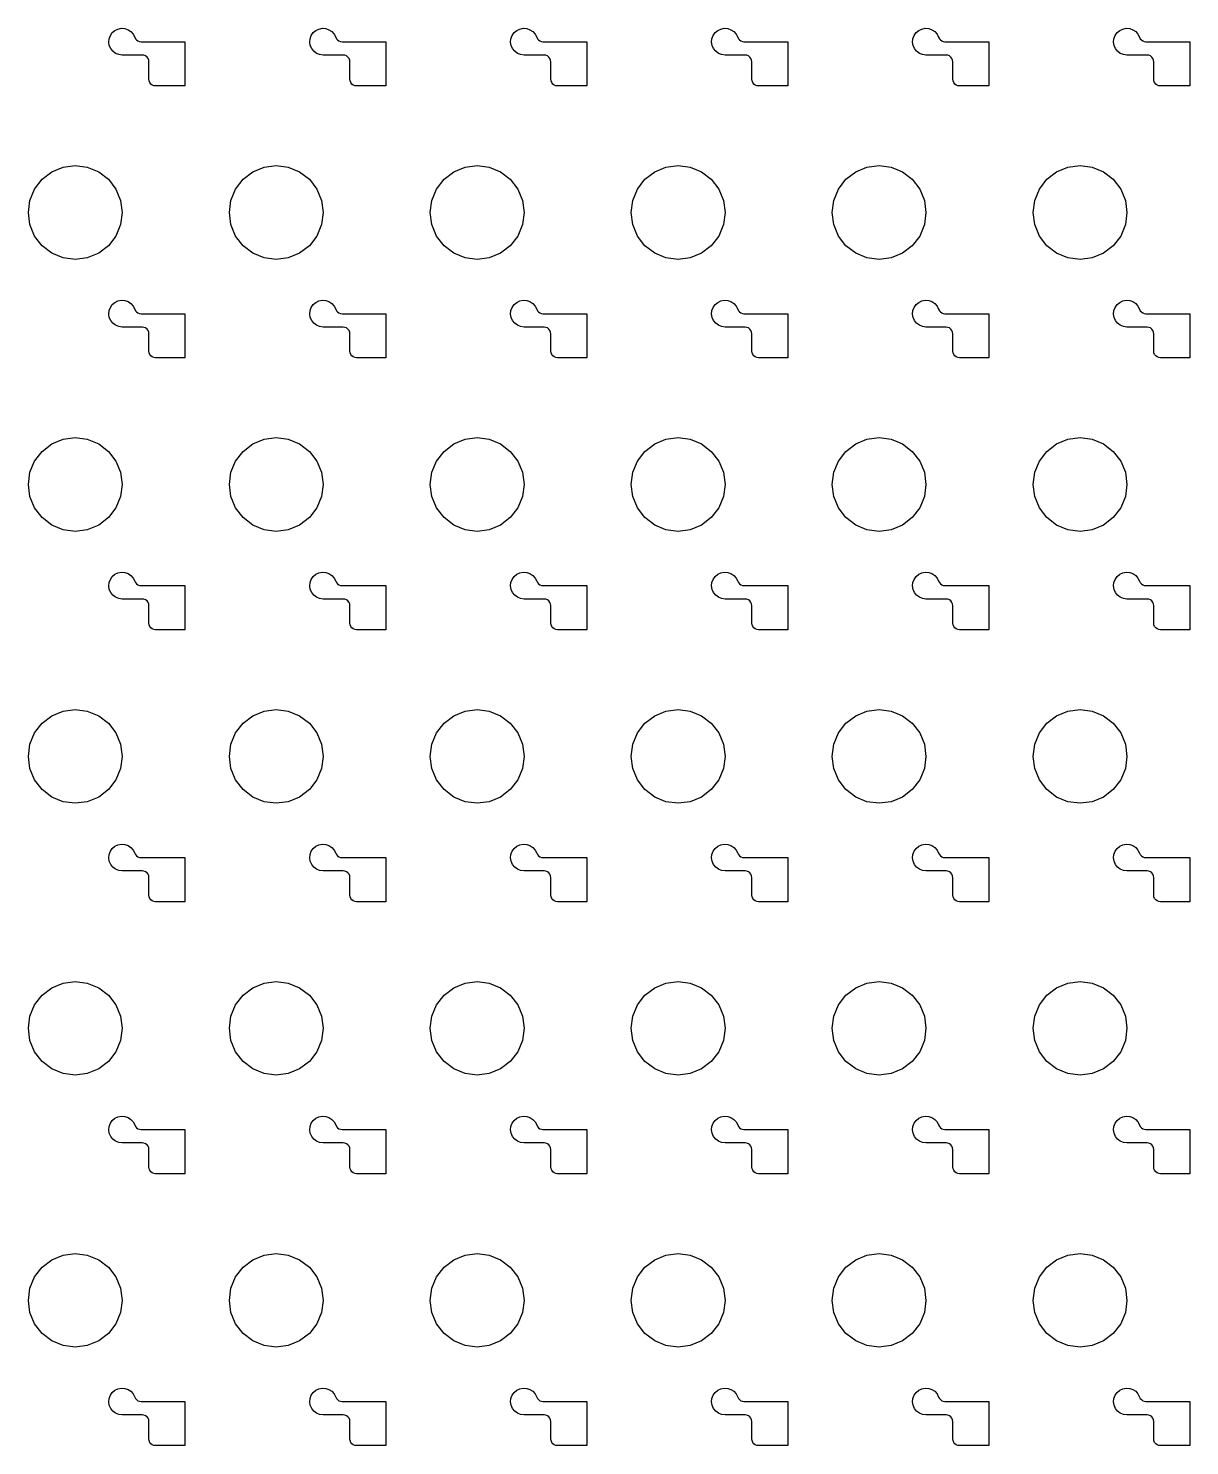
# Model space of a CAD drawing. Extents: x 11 to 212, y 11 to 212.
# Drawn here: x 132.85 to 143.04, y 111.35 to 123.8 of the extents above; entities that cross this region are included whole.
import ezdxf

# ---------------------------------------------------------------- set-up
doc = ezdxf.new("R2010")
doc.units = 0
doc.layers.add('C3', color=7, linetype='continuous')

msp = doc.modelspace()

# ---------------------------------------------------------------- linework, layer by layer
at = {"layer": 'C3'}
for points in [[(133.965, 123.294), (133.949, 123.296), (133.935, 123.302), (133.923, 123.311), (133.914, 123.324), (133.908, 123.338), (133.906, 123.353), (133.906, 123.506), (133.904, 123.521), (133.898, 123.535), (133.889, 123.547), (133.876, 123.557), (133.862, 123.563), (133.847, 123.565), (133.671, 123.565), (133.641, 123.569), (133.613, 123.58), (133.589, 123.598), (133.57, 123.622), (133.558, 123.649), (133.553, 123.679), (133.556, 123.709), (133.567, 123.737), (133.584, 123.762), (133.607, 123.781), (133.634, 123.794), (133.664, 123.8), (133.694, 123.798), (133.723, 123.788), (133.748, 123.771), (133.768, 123.748), (133.782, 123.722), (133.788, 123.709), (133.797, 123.698), (133.809, 123.689), (133.823, 123.684), (133.837, 123.682), (134.221, 123.682), (134.221, 123.294)], [(135.729, 123.294), (135.714, 123.296), (135.7, 123.302), (135.688, 123.311), (135.678, 123.324), (135.673, 123.338), (135.671, 123.353), (135.671, 123.506), (135.669, 123.521), (135.663, 123.535), (135.653, 123.547), (135.641, 123.557), (135.627, 123.563), (135.612, 123.565), (135.435, 123.565), (135.405, 123.569), (135.377, 123.58), (135.353, 123.598), (135.335, 123.622), (135.322, 123.649), (135.318, 123.679), (135.321, 123.709), (135.331, 123.737), (135.349, 123.762), (135.372, 123.781), (135.399, 123.794), (135.429, 123.8), (135.459, 123.798), (135.487, 123.788), (135.513, 123.771), (135.533, 123.748), (135.546, 123.722), (135.553, 123.709), (135.562, 123.698), (135.574, 123.689), (135.587, 123.684), (135.602, 123.682), (135.986, 123.682), (135.986, 123.294)], [(137.494, 123.294), (137.479, 123.296), (137.465, 123.302), (137.453, 123.311), (137.443, 123.324), (137.437, 123.338), (137.435, 123.353), (137.435, 123.506), (137.433, 123.521), (137.427, 123.535), (137.418, 123.547), (137.406, 123.557), (137.392, 123.563), (137.376, 123.565), (137.2, 123.565), (137.17, 123.569), (137.142, 123.58), (137.118, 123.598), (137.099, 123.622), (137.087, 123.649), (137.082, 123.679), (137.085, 123.709), (137.096, 123.737), (137.113, 123.762), (137.137, 123.781), (137.164, 123.794), (137.194, 123.8), (137.224, 123.798), (137.252, 123.788), (137.277, 123.771), (137.297, 123.748), (137.311, 123.722), (137.317, 123.709), (137.327, 123.698), (137.339, 123.689), (137.352, 123.684), (137.366, 123.682), (137.751, 123.682), (137.751, 123.294)], [(139.259, 123.294), (139.244, 123.296), (139.229, 123.302), (139.217, 123.311), (139.208, 123.324), (139.202, 123.338), (139.2, 123.353), (139.2, 123.506), (139.198, 123.521), (139.192, 123.535), (139.183, 123.547), (139.171, 123.557), (139.156, 123.563), (139.141, 123.565), (138.965, 123.565), (138.935, 123.569), (138.907, 123.58), (138.883, 123.598), (138.864, 123.622), (138.852, 123.649), (138.847, 123.679), (138.85, 123.709), (138.861, 123.737), (138.878, 123.762), (138.901, 123.781), (138.929, 123.794), (138.958, 123.8), (138.988, 123.798), (139.017, 123.788), (139.042, 123.771), (139.062, 123.748), (139.076, 123.722), (139.082, 123.709), (139.091, 123.698), (139.103, 123.689), (139.117, 123.684), (139.131, 123.682), (139.515, 123.682), (139.515, 123.294)], [(141.024, 123.294), (141.008, 123.296), (140.994, 123.302), (140.982, 123.311), (140.973, 123.324), (140.967, 123.338), (140.965, 123.353), (140.965, 123.506), (140.963, 123.521), (140.957, 123.535), (140.947, 123.547), (140.935, 123.557), (140.921, 123.563), (140.906, 123.565), (140.729, 123.565), (140.699, 123.569), (140.672, 123.58), (140.647, 123.598), (140.629, 123.622), (140.617, 123.649), (140.612, 123.679), (140.615, 123.709), (140.625, 123.737), (140.643, 123.762), (140.666, 123.781), (140.693, 123.794), (140.723, 123.8), (140.753, 123.798), (140.782, 123.788), (140.807, 123.771), (140.827, 123.748), (140.84, 123.722), (140.847, 123.709), (140.856, 123.698), (140.868, 123.689), (140.881, 123.684), (140.896, 123.682), (141.28, 123.682), (141.28, 123.294)], [(142.788, 123.294), (142.773, 123.296), (142.759, 123.302), (142.747, 123.311), (142.737, 123.324), (142.731, 123.338), (142.729, 123.353), (142.729, 123.506), (142.727, 123.521), (142.722, 123.535), (142.712, 123.547), (142.7, 123.557), (142.686, 123.563), (142.671, 123.565), (142.494, 123.565), (142.464, 123.569), (142.436, 123.58), (142.412, 123.598), (142.393, 123.622), (142.381, 123.649), (142.377, 123.679), (142.38, 123.709), (142.39, 123.737), (142.408, 123.762), (142.431, 123.781), (142.458, 123.794), (142.488, 123.8), (142.518, 123.798), (142.546, 123.788), (142.571, 123.771), (142.591, 123.748), (142.605, 123.722), (142.611, 123.709), (142.621, 123.698), (142.633, 123.689), (142.646, 123.684), (142.66, 123.682), (143.045, 123.682), (143.045, 123.294)], [(133.671, 122.182), (133.657, 122.076), (133.615, 121.976), (133.55, 121.891), (133.465, 121.826), (133.365, 121.785), (133.259, 121.771), (133.152, 121.785), (133.053, 121.826), (132.968, 121.891), (132.902, 121.976), (132.861, 122.076), (132.847, 122.182), (132.861, 122.289), (132.902, 122.388), (132.968, 122.474), (133.053, 122.539), (133.152, 122.58), (133.259, 122.594), (133.365, 122.58), (133.465, 122.539), (133.55, 122.474), (133.615, 122.388), (133.657, 122.289)], [(135.435, 122.182), (135.421, 122.076), (135.38, 121.976), (135.315, 121.891), (135.229, 121.826), (135.13, 121.785), (135.024, 121.771), (134.917, 121.785), (134.818, 121.826), (134.732, 121.891), (134.667, 121.976), (134.626, 122.076), (134.612, 122.182), (134.626, 122.289), (134.667, 122.388), (134.732, 122.474), (134.818, 122.539), (134.917, 122.58), (135.024, 122.594), (135.13, 122.58), (135.229, 122.539), (135.315, 122.474), (135.38, 122.388), (135.421, 122.289)], [(137.2, 122.182), (137.186, 122.076), (137.145, 121.976), (137.079, 121.891), (136.994, 121.826), (136.895, 121.785), (136.788, 121.771), (136.682, 121.785), (136.582, 121.826), (136.497, 121.891), (136.432, 121.976), (136.391, 122.076), (136.376, 122.182), (136.391, 122.289), (136.432, 122.388), (136.497, 122.474), (136.582, 122.539), (136.682, 122.58), (136.788, 122.594), (136.895, 122.58), (136.994, 122.539), (137.079, 122.474), (137.145, 122.388), (137.186, 122.289)], [(138.965, 122.182), (138.951, 122.076), (138.91, 121.976), (138.844, 121.891), (138.759, 121.826), (138.66, 121.785), (138.553, 121.771), (138.446, 121.785), (138.347, 121.826), (138.262, 121.891), (138.196, 121.976), (138.155, 122.076), (138.141, 122.182), (138.155, 122.289), (138.196, 122.388), (138.262, 122.474), (138.347, 122.539), (138.446, 122.58), (138.553, 122.594), (138.66, 122.58), (138.759, 122.539), (138.844, 122.474), (138.91, 122.388), (138.951, 122.289)], [(140.729, 122.182), (140.715, 122.076), (140.674, 121.976), (140.609, 121.891), (140.524, 121.826), (140.424, 121.785), (140.318, 121.771), (140.211, 121.785), (140.112, 121.826), (140.026, 121.891), (139.961, 121.976), (139.92, 122.076), (139.906, 122.182), (139.92, 122.289), (139.961, 122.388), (140.026, 122.474), (140.112, 122.539), (140.211, 122.58), (140.318, 122.594), (140.424, 122.58), (140.524, 122.539), (140.609, 122.474), (140.674, 122.388), (140.715, 122.289)], [(142.494, 122.182), (142.48, 122.076), (142.439, 121.976), (142.374, 121.891), (142.288, 121.826), (142.189, 121.785), (142.082, 121.771), (141.976, 121.785), (141.876, 121.826), (141.791, 121.891), (141.726, 121.976), (141.685, 122.076), (141.671, 122.182), (141.685, 122.289), (141.726, 122.388), (141.791, 122.474), (141.876, 122.539), (141.976, 122.58), (142.082, 122.594), (142.189, 122.58), (142.288, 122.539), (142.374, 122.474), (142.439, 122.388), (142.48, 122.289)], [(133.965, 120.906), (133.949, 120.908), (133.935, 120.914), (133.923, 120.923), (133.914, 120.935), (133.908, 120.949), (133.906, 120.965), (133.906, 121.118), (133.904, 121.133), (133.898, 121.147), (133.889, 121.159), (133.876, 121.169), (133.862, 121.174), (133.847, 121.176), (133.671, 121.176), (133.641, 121.18), (133.613, 121.192), (133.589, 121.21), (133.57, 121.233), (133.558, 121.261), (133.553, 121.291), (133.556, 121.321), (133.567, 121.349), (133.584, 121.374), (133.607, 121.393), (133.634, 121.406), (133.664, 121.412), (133.694, 121.409), (133.723, 121.4), (133.748, 121.383), (133.768, 121.36), (133.782, 121.333), (133.788, 121.32), (133.797, 121.309), (133.809, 121.301), (133.823, 121.296), (133.837, 121.294), (134.221, 121.294), (134.221, 120.906)], [(135.729, 120.906), (135.714, 120.908), (135.7, 120.914), (135.688, 120.923), (135.678, 120.935), (135.673, 120.949), (135.671, 120.965), (135.671, 121.118), (135.669, 121.133), (135.663, 121.147), (135.653, 121.159), (135.641, 121.169), (135.627, 121.174), (135.612, 121.176), (135.435, 121.176), (135.405, 121.18), (135.377, 121.192), (135.353, 121.21), (135.335, 121.233), (135.322, 121.261), (135.318, 121.291), (135.321, 121.321), (135.331, 121.349), (135.349, 121.374), (135.372, 121.393), (135.399, 121.406), (135.429, 121.412), (135.459, 121.409), (135.487, 121.4), (135.513, 121.383), (135.533, 121.36), (135.546, 121.333), (135.553, 121.32), (135.562, 121.309), (135.574, 121.301), (135.587, 121.296), (135.602, 121.294), (135.986, 121.294), (135.986, 120.906)], [(137.494, 120.906), (137.479, 120.908), (137.465, 120.914), (137.453, 120.923), (137.443, 120.935), (137.437, 120.949), (137.435, 120.965), (137.435, 121.118), (137.433, 121.133), (137.427, 121.147), (137.418, 121.159), (137.406, 121.169), (137.392, 121.174), (137.376, 121.176), (137.2, 121.176), (137.17, 121.18), (137.142, 121.192), (137.118, 121.21), (137.099, 121.233), (137.087, 121.261), (137.082, 121.291), (137.085, 121.321), (137.096, 121.349), (137.113, 121.374), (137.137, 121.393), (137.164, 121.406), (137.194, 121.412), (137.224, 121.409), (137.252, 121.4), (137.277, 121.383), (137.297, 121.36), (137.311, 121.333), (137.317, 121.32), (137.327, 121.309), (137.339, 121.301), (137.352, 121.296), (137.366, 121.294), (137.751, 121.294), (137.751, 120.906)], [(139.259, 120.906), (139.244, 120.908), (139.229, 120.914), (139.217, 120.923), (139.208, 120.935), (139.202, 120.949), (139.2, 120.965), (139.2, 121.118), (139.198, 121.133), (139.192, 121.147), (139.183, 121.159), (139.171, 121.169), (139.156, 121.174), (139.141, 121.176), (138.965, 121.176), (138.935, 121.18), (138.907, 121.192), (138.883, 121.21), (138.864, 121.233), (138.852, 121.261), (138.847, 121.291), (138.85, 121.321), (138.861, 121.349), (138.878, 121.374), (138.901, 121.393), (138.929, 121.406), (138.958, 121.412), (138.988, 121.409), (139.017, 121.4), (139.042, 121.383), (139.062, 121.36), (139.076, 121.333), (139.082, 121.32), (139.091, 121.309), (139.103, 121.301), (139.117, 121.296), (139.131, 121.294), (139.515, 121.294), (139.515, 120.906)], [(141.024, 120.906), (141.008, 120.908), (140.994, 120.914), (140.982, 120.923), (140.973, 120.935), (140.967, 120.949), (140.965, 120.965), (140.965, 121.118), (140.963, 121.133), (140.957, 121.147), (140.947, 121.159), (140.935, 121.169), (140.921, 121.174), (140.906, 121.176), (140.729, 121.176), (140.699, 121.18), (140.672, 121.192), (140.647, 121.21), (140.629, 121.233), (140.617, 121.261), (140.612, 121.291), (140.615, 121.321), (140.625, 121.349), (140.643, 121.374), (140.666, 121.393), (140.693, 121.406), (140.723, 121.412), (140.753, 121.409), (140.782, 121.4), (140.807, 121.383), (140.827, 121.36), (140.84, 121.333), (140.847, 121.32), (140.856, 121.309), (140.868, 121.301), (140.881, 121.296), (140.896, 121.294), (141.28, 121.294), (141.28, 120.906)], [(142.788, 120.906), (142.773, 120.908), (142.759, 120.914), (142.747, 120.923), (142.737, 120.935), (142.731, 120.949), (142.729, 120.965), (142.729, 121.118), (142.727, 121.133), (142.722, 121.147), (142.712, 121.159), (142.7, 121.169), (142.686, 121.174), (142.671, 121.176), (142.494, 121.176), (142.464, 121.18), (142.436, 121.192), (142.412, 121.21), (142.393, 121.233), (142.381, 121.261), (142.377, 121.291), (142.38, 121.321), (142.39, 121.349), (142.408, 121.374), (142.431, 121.393), (142.458, 121.406), (142.488, 121.412), (142.518, 121.409), (142.546, 121.4), (142.571, 121.383), (142.591, 121.36), (142.605, 121.333), (142.611, 121.32), (142.621, 121.309), (142.633, 121.301), (142.646, 121.296), (142.66, 121.294), (143.045, 121.294), (143.045, 120.906)], [(133.671, 119.794), (133.657, 119.688), (133.615, 119.588), (133.55, 119.503), (133.465, 119.438), (133.365, 119.396), (133.259, 119.382), (133.152, 119.396), (133.053, 119.438), (132.968, 119.503), (132.902, 119.588), (132.861, 119.688), (132.847, 119.794), (132.861, 119.901), (132.902, 120), (132.968, 120.085), (133.053, 120.151), (133.152, 120.192), (133.259, 120.206), (133.365, 120.192), (133.465, 120.151), (133.55, 120.085), (133.615, 120), (133.657, 119.901)], [(135.435, 119.794), (135.421, 119.688), (135.38, 119.588), (135.315, 119.503), (135.229, 119.438), (135.13, 119.396), (135.024, 119.382), (134.917, 119.396), (134.818, 119.438), (134.732, 119.503), (134.667, 119.588), (134.626, 119.688), (134.612, 119.794), (134.626, 119.901), (134.667, 120), (134.732, 120.085), (134.818, 120.151), (134.917, 120.192), (135.024, 120.206), (135.13, 120.192), (135.229, 120.151), (135.315, 120.085), (135.38, 120), (135.421, 119.901)], [(137.2, 119.794), (137.186, 119.688), (137.145, 119.588), (137.079, 119.503), (136.994, 119.438), (136.895, 119.396), (136.788, 119.382), (136.682, 119.396), (136.582, 119.438), (136.497, 119.503), (136.432, 119.588), (136.391, 119.688), (136.376, 119.794), (136.391, 119.901), (136.432, 120), (136.497, 120.085), (136.582, 120.151), (136.682, 120.192), (136.788, 120.206), (136.895, 120.192), (136.994, 120.151), (137.079, 120.085), (137.145, 120), (137.186, 119.901)], [(138.965, 119.794), (138.951, 119.688), (138.91, 119.588), (138.844, 119.503), (138.759, 119.438), (138.66, 119.396), (138.553, 119.382), (138.446, 119.396), (138.347, 119.438), (138.262, 119.503), (138.196, 119.588), (138.155, 119.688), (138.141, 119.794), (138.155, 119.901), (138.196, 120), (138.262, 120.085), (138.347, 120.151), (138.446, 120.192), (138.553, 120.206), (138.66, 120.192), (138.759, 120.151), (138.844, 120.085), (138.91, 120), (138.951, 119.901)], [(140.729, 119.794), (140.715, 119.688), (140.674, 119.588), (140.609, 119.503), (140.524, 119.438), (140.424, 119.396), (140.318, 119.382), (140.211, 119.396), (140.112, 119.438), (140.026, 119.503), (139.961, 119.588), (139.92, 119.688), (139.906, 119.794), (139.92, 119.901), (139.961, 120), (140.026, 120.085), (140.112, 120.151), (140.211, 120.192), (140.318, 120.206), (140.424, 120.192), (140.524, 120.151), (140.609, 120.085), (140.674, 120), (140.715, 119.901)], [(142.494, 119.794), (142.48, 119.688), (142.439, 119.588), (142.374, 119.503), (142.288, 119.438), (142.189, 119.396), (142.082, 119.382), (141.976, 119.396), (141.876, 119.438), (141.791, 119.503), (141.726, 119.588), (141.685, 119.688), (141.671, 119.794), (141.685, 119.901), (141.726, 120), (141.791, 120.085), (141.876, 120.151), (141.976, 120.192), (142.082, 120.206), (142.189, 120.192), (142.288, 120.151), (142.374, 120.085), (142.439, 120), (142.48, 119.901)], [(133.965, 118.518), (133.949, 118.52), (133.935, 118.526), (133.923, 118.535), (133.914, 118.547), (133.908, 118.561), (133.906, 118.576), (133.906, 118.729), (133.904, 118.745), (133.898, 118.759), (133.889, 118.771), (133.876, 118.78), (133.862, 118.786), (133.847, 118.788), (133.671, 118.788), (133.641, 118.792), (133.613, 118.803), (133.589, 118.822), (133.57, 118.845), (133.558, 118.873), (133.553, 118.903), (133.556, 118.933), (133.567, 118.961), (133.584, 118.986), (133.607, 119.005), (133.634, 119.018), (133.664, 119.023), (133.694, 119.021), (133.723, 119.011), (133.748, 118.995), (133.768, 118.972), (133.782, 118.945), (133.788, 118.932), (133.797, 118.921), (133.809, 118.913), (133.823, 118.908), (133.837, 118.906), (134.221, 118.906), (134.221, 118.518)], [(135.729, 118.518), (135.714, 118.52), (135.7, 118.526), (135.688, 118.535), (135.678, 118.547), (135.673, 118.561), (135.671, 118.576), (135.671, 118.729), (135.669, 118.745), (135.663, 118.759), (135.653, 118.771), (135.641, 118.78), (135.627, 118.786), (135.612, 118.788), (135.435, 118.788), (135.405, 118.792), (135.377, 118.803), (135.353, 118.822), (135.335, 118.845), (135.322, 118.873), (135.318, 118.903), (135.321, 118.933), (135.331, 118.961), (135.349, 118.986), (135.372, 119.005), (135.399, 119.018), (135.429, 119.023), (135.459, 119.021), (135.487, 119.011), (135.513, 118.995), (135.533, 118.972), (135.546, 118.945), (135.553, 118.932), (135.562, 118.921), (135.574, 118.913), (135.587, 118.908), (135.602, 118.906), (135.986, 118.906), (135.986, 118.518)], [(137.494, 118.518), (137.479, 118.52), (137.465, 118.526), (137.453, 118.535), (137.443, 118.547), (137.437, 118.561), (137.435, 118.576), (137.435, 118.729), (137.433, 118.745), (137.427, 118.759), (137.418, 118.771), (137.406, 118.78), (137.392, 118.786), (137.376, 118.788), (137.2, 118.788), (137.17, 118.792), (137.142, 118.803), (137.118, 118.822), (137.099, 118.845), (137.087, 118.873), (137.082, 118.903), (137.085, 118.933), (137.096, 118.961), (137.113, 118.986), (137.137, 119.005), (137.164, 119.018), (137.194, 119.023), (137.224, 119.021), (137.252, 119.011), (137.277, 118.995), (137.297, 118.972), (137.311, 118.945), (137.317, 118.932), (137.327, 118.921), (137.339, 118.913), (137.352, 118.908), (137.366, 118.906), (137.751, 118.906), (137.751, 118.518)], [(139.259, 118.518), (139.244, 118.52), (139.229, 118.526), (139.217, 118.535), (139.208, 118.547), (139.202, 118.561), (139.2, 118.576), (139.2, 118.729), (139.198, 118.745), (139.192, 118.759), (139.183, 118.771), (139.171, 118.78), (139.156, 118.786), (139.141, 118.788), (138.965, 118.788), (138.935, 118.792), (138.907, 118.803), (138.883, 118.822), (138.864, 118.845), (138.852, 118.873), (138.847, 118.903), (138.85, 118.933), (138.861, 118.961), (138.878, 118.986), (138.901, 119.005), (138.929, 119.018), (138.958, 119.023), (138.988, 119.021), (139.017, 119.011), (139.042, 118.995), (139.062, 118.972), (139.076, 118.945), (139.082, 118.932), (139.091, 118.921), (139.103, 118.913), (139.117, 118.908), (139.131, 118.906), (139.515, 118.906), (139.515, 118.518)], [(141.024, 118.518), (141.008, 118.52), (140.994, 118.526), (140.982, 118.535), (140.973, 118.547), (140.967, 118.561), (140.965, 118.576), (140.965, 118.729), (140.963, 118.745), (140.957, 118.759), (140.947, 118.771), (140.935, 118.78), (140.921, 118.786), (140.906, 118.788), (140.729, 118.788), (140.699, 118.792), (140.672, 118.803), (140.647, 118.822), (140.629, 118.845), (140.617, 118.873), (140.612, 118.903), (140.615, 118.933), (140.625, 118.961), (140.643, 118.986), (140.666, 119.005), (140.693, 119.018), (140.723, 119.023), (140.753, 119.021), (140.782, 119.011), (140.807, 118.995), (140.827, 118.972), (140.84, 118.945), (140.847, 118.932), (140.856, 118.921), (140.868, 118.913), (140.881, 118.908), (140.896, 118.906), (141.28, 118.906), (141.28, 118.518)], [(142.788, 118.518), (142.773, 118.52), (142.759, 118.526), (142.747, 118.535), (142.737, 118.547), (142.731, 118.561), (142.729, 118.576), (142.729, 118.729), (142.727, 118.745), (142.722, 118.759), (142.712, 118.771), (142.7, 118.78), (142.686, 118.786), (142.671, 118.788), (142.494, 118.788), (142.464, 118.792), (142.436, 118.803), (142.412, 118.822), (142.393, 118.845), (142.381, 118.873), (142.377, 118.903), (142.38, 118.933), (142.39, 118.961), (142.408, 118.986), (142.431, 119.005), (142.458, 119.018), (142.488, 119.023), (142.518, 119.021), (142.546, 119.011), (142.571, 118.995), (142.591, 118.972), (142.605, 118.945), (142.611, 118.932), (142.621, 118.921), (142.633, 118.913), (142.646, 118.908), (142.66, 118.906), (143.045, 118.906), (143.045, 118.518)], [(133.671, 117.406), (133.657, 117.299), (133.615, 117.2), (133.55, 117.115), (133.465, 117.049), (133.365, 117.008), (133.259, 116.994), (133.152, 117.008), (133.053, 117.049), (132.968, 117.115), (132.902, 117.2), (132.861, 117.299), (132.847, 117.406), (132.861, 117.512), (132.902, 117.612), (132.968, 117.697), (133.053, 117.762), (133.152, 117.804), (133.259, 117.818), (133.365, 117.804), (133.465, 117.762), (133.55, 117.697), (133.615, 117.612), (133.657, 117.512)], [(135.435, 117.406), (135.421, 117.299), (135.38, 117.2), (135.315, 117.115), (135.229, 117.049), (135.13, 117.008), (135.024, 116.994), (134.917, 117.008), (134.818, 117.049), (134.732, 117.115), (134.667, 117.2), (134.626, 117.299), (134.612, 117.406), (134.626, 117.512), (134.667, 117.612), (134.732, 117.697), (134.818, 117.762), (134.917, 117.804), (135.024, 117.818), (135.13, 117.804), (135.229, 117.762), (135.315, 117.697), (135.38, 117.612), (135.421, 117.512)], [(137.2, 117.406), (137.186, 117.299), (137.145, 117.2), (137.079, 117.115), (136.994, 117.049), (136.895, 117.008), (136.788, 116.994), (136.682, 117.008), (136.582, 117.049), (136.497, 117.115), (136.432, 117.2), (136.391, 117.299), (136.376, 117.406), (136.391, 117.512), (136.432, 117.612), (136.497, 117.697), (136.582, 117.762), (136.682, 117.804), (136.788, 117.818), (136.895, 117.804), (136.994, 117.762), (137.079, 117.697), (137.145, 117.612), (137.186, 117.512)], [(138.965, 117.406), (138.951, 117.299), (138.91, 117.2), (138.844, 117.115), (138.759, 117.049), (138.66, 117.008), (138.553, 116.994), (138.446, 117.008), (138.347, 117.049), (138.262, 117.115), (138.196, 117.2), (138.155, 117.299), (138.141, 117.406), (138.155, 117.512), (138.196, 117.612), (138.262, 117.697), (138.347, 117.762), (138.446, 117.804), (138.553, 117.818), (138.66, 117.804), (138.759, 117.762), (138.844, 117.697), (138.91, 117.612), (138.951, 117.512)], [(140.729, 117.406), (140.715, 117.299), (140.674, 117.2), (140.609, 117.115), (140.524, 117.049), (140.424, 117.008), (140.318, 116.994), (140.211, 117.008), (140.112, 117.049), (140.026, 117.115), (139.961, 117.2), (139.92, 117.299), (139.906, 117.406), (139.92, 117.512), (139.961, 117.612), (140.026, 117.697), (140.112, 117.762), (140.211, 117.804), (140.318, 117.818), (140.424, 117.804), (140.524, 117.762), (140.609, 117.697), (140.674, 117.612), (140.715, 117.512)], [(142.494, 117.406), (142.48, 117.299), (142.439, 117.2), (142.374, 117.115), (142.288, 117.049), (142.189, 117.008), (142.082, 116.994), (141.976, 117.008), (141.876, 117.049), (141.791, 117.115), (141.726, 117.2), (141.685, 117.299), (141.671, 117.406), (141.685, 117.512), (141.726, 117.612), (141.791, 117.697), (141.876, 117.762), (141.976, 117.804), (142.082, 117.818), (142.189, 117.804), (142.288, 117.762), (142.374, 117.697), (142.439, 117.612), (142.48, 117.512)], [(133.965, 116.129), (133.949, 116.131), (133.935, 116.137), (133.923, 116.147), (133.914, 116.159), (133.908, 116.173), (133.906, 116.188), (133.906, 116.341), (133.904, 116.356), (133.898, 116.371), (133.889, 116.383), (133.876, 116.392), (133.862, 116.398), (133.847, 116.4), (133.671, 116.4), (133.641, 116.404), (133.613, 116.415), (133.589, 116.433), (133.57, 116.457), (133.558, 116.485), (133.553, 116.514), (133.556, 116.544), (133.567, 116.573), (133.584, 116.597), (133.607, 116.617), (133.634, 116.63), (133.664, 116.635), (133.694, 116.633), (133.723, 116.623), (133.748, 116.606), (133.768, 116.584), (133.782, 116.557), (133.788, 116.544), (133.797, 116.533), (133.809, 116.525), (133.823, 116.519), (133.837, 116.518), (134.221, 116.518), (134.221, 116.129)], [(135.729, 116.129), (135.714, 116.131), (135.7, 116.137), (135.688, 116.147), (135.678, 116.159), (135.673, 116.173), (135.671, 116.188), (135.671, 116.341), (135.669, 116.356), (135.663, 116.371), (135.653, 116.383), (135.641, 116.392), (135.627, 116.398), (135.612, 116.4), (135.435, 116.4), (135.405, 116.404), (135.377, 116.415), (135.353, 116.433), (135.335, 116.457), (135.322, 116.485), (135.318, 116.514), (135.321, 116.544), (135.331, 116.573), (135.349, 116.597), (135.372, 116.617), (135.399, 116.63), (135.429, 116.635), (135.459, 116.633), (135.487, 116.623), (135.513, 116.606), (135.533, 116.584), (135.546, 116.557), (135.553, 116.544), (135.562, 116.533), (135.574, 116.525), (135.587, 116.519), (135.602, 116.518), (135.986, 116.518), (135.986, 116.129)], [(137.494, 116.129), (137.479, 116.131), (137.465, 116.137), (137.453, 116.147), (137.443, 116.159), (137.437, 116.173), (137.435, 116.188), (137.435, 116.341), (137.433, 116.356), (137.427, 116.371), (137.418, 116.383), (137.406, 116.392), (137.392, 116.398), (137.376, 116.4), (137.2, 116.4), (137.17, 116.404), (137.142, 116.415), (137.118, 116.433), (137.099, 116.457), (137.087, 116.485), (137.082, 116.514), (137.085, 116.544), (137.096, 116.573), (137.113, 116.597), (137.137, 116.617), (137.164, 116.63), (137.194, 116.635), (137.224, 116.633), (137.252, 116.623), (137.277, 116.606), (137.297, 116.584), (137.311, 116.557), (137.317, 116.544), (137.327, 116.533), (137.339, 116.525), (137.352, 116.519), (137.366, 116.518), (137.751, 116.518), (137.751, 116.129)], [(139.259, 116.129), (139.244, 116.131), (139.229, 116.137), (139.217, 116.147), (139.208, 116.159), (139.202, 116.173), (139.2, 116.188), (139.2, 116.341), (139.198, 116.356), (139.192, 116.371), (139.183, 116.383), (139.171, 116.392), (139.156, 116.398), (139.141, 116.4), (138.965, 116.4), (138.935, 116.404), (138.907, 116.415), (138.883, 116.433), (138.864, 116.457), (138.852, 116.485), (138.847, 116.514), (138.85, 116.544), (138.861, 116.573), (138.878, 116.597), (138.901, 116.617), (138.929, 116.63), (138.958, 116.635), (138.988, 116.633), (139.017, 116.623), (139.042, 116.606), (139.062, 116.584), (139.076, 116.557), (139.082, 116.544), (139.091, 116.533), (139.103, 116.525), (139.117, 116.519), (139.131, 116.518), (139.515, 116.518), (139.515, 116.129)], [(141.024, 116.129), (141.008, 116.131), (140.994, 116.137), (140.982, 116.147), (140.973, 116.159), (140.967, 116.173), (140.965, 116.188), (140.965, 116.341), (140.963, 116.356), (140.957, 116.371), (140.947, 116.383), (140.935, 116.392), (140.921, 116.398), (140.906, 116.4), (140.729, 116.4), (140.699, 116.404), (140.672, 116.415), (140.647, 116.433), (140.629, 116.457), (140.617, 116.485), (140.612, 116.514), (140.615, 116.544), (140.625, 116.573), (140.643, 116.597), (140.666, 116.617), (140.693, 116.63), (140.723, 116.635), (140.753, 116.633), (140.782, 116.623), (140.807, 116.606), (140.827, 116.584), (140.84, 116.557), (140.847, 116.544), (140.856, 116.533), (140.868, 116.525), (140.881, 116.519), (140.896, 116.518), (141.28, 116.518), (141.28, 116.129)], [(142.788, 116.129), (142.773, 116.131), (142.759, 116.137), (142.747, 116.147), (142.737, 116.159), (142.731, 116.173), (142.729, 116.188), (142.729, 116.341), (142.727, 116.356), (142.722, 116.371), (142.712, 116.383), (142.7, 116.392), (142.686, 116.398), (142.671, 116.4), (142.494, 116.4), (142.464, 116.404), (142.436, 116.415), (142.412, 116.433), (142.393, 116.457), (142.381, 116.485), (142.377, 116.514), (142.38, 116.544), (142.39, 116.573), (142.408, 116.597), (142.431, 116.617), (142.458, 116.63), (142.488, 116.635), (142.518, 116.633), (142.546, 116.623), (142.571, 116.606), (142.591, 116.584), (142.605, 116.557), (142.611, 116.544), (142.621, 116.533), (142.633, 116.525), (142.646, 116.519), (142.66, 116.518), (143.045, 116.518), (143.045, 116.129)], [(133.671, 115.018), (133.657, 114.911), (133.615, 114.812), (133.55, 114.726), (133.465, 114.661), (133.365, 114.62), (133.259, 114.606), (133.152, 114.62), (133.053, 114.661), (132.968, 114.726), (132.902, 114.812), (132.861, 114.911), (132.847, 115.018), (132.861, 115.124), (132.902, 115.224), (132.968, 115.309), (133.053, 115.374), (133.152, 115.415), (133.259, 115.429), (133.365, 115.415), (133.465, 115.374), (133.55, 115.309), (133.615, 115.224), (133.657, 115.124)], [(135.435, 115.018), (135.421, 114.911), (135.38, 114.812), (135.315, 114.726), (135.229, 114.661), (135.13, 114.62), (135.024, 114.606), (134.917, 114.62), (134.818, 114.661), (134.732, 114.726), (134.667, 114.812), (134.626, 114.911), (134.612, 115.018), (134.626, 115.124), (134.667, 115.224), (134.732, 115.309), (134.818, 115.374), (134.917, 115.415), (135.024, 115.429), (135.13, 115.415), (135.229, 115.374), (135.315, 115.309), (135.38, 115.224), (135.421, 115.124)], [(137.2, 115.018), (137.186, 114.911), (137.145, 114.812), (137.079, 114.726), (136.994, 114.661), (136.895, 114.62), (136.788, 114.606), (136.682, 114.62), (136.582, 114.661), (136.497, 114.726), (136.432, 114.812), (136.391, 114.911), (136.376, 115.018), (136.391, 115.124), (136.432, 115.224), (136.497, 115.309), (136.582, 115.374), (136.682, 115.415), (136.788, 115.429), (136.895, 115.415), (136.994, 115.374), (137.079, 115.309), (137.145, 115.224), (137.186, 115.124)], [(138.965, 115.018), (138.951, 114.911), (138.91, 114.812), (138.844, 114.726), (138.759, 114.661), (138.66, 114.62), (138.553, 114.606), (138.446, 114.62), (138.347, 114.661), (138.262, 114.726), (138.196, 114.812), (138.155, 114.911), (138.141, 115.018), (138.155, 115.124), (138.196, 115.224), (138.262, 115.309), (138.347, 115.374), (138.446, 115.415), (138.553, 115.429), (138.66, 115.415), (138.759, 115.374), (138.844, 115.309), (138.91, 115.224), (138.951, 115.124)], [(140.729, 115.018), (140.715, 114.911), (140.674, 114.812), (140.609, 114.726), (140.524, 114.661), (140.424, 114.62), (140.318, 114.606), (140.211, 114.62), (140.112, 114.661), (140.026, 114.726), (139.961, 114.812), (139.92, 114.911), (139.906, 115.018), (139.92, 115.124), (139.961, 115.224), (140.026, 115.309), (140.112, 115.374), (140.211, 115.415), (140.318, 115.429), (140.424, 115.415), (140.524, 115.374), (140.609, 115.309), (140.674, 115.224), (140.715, 115.124)], [(142.494, 115.018), (142.48, 114.911), (142.439, 114.812), (142.374, 114.726), (142.288, 114.661), (142.189, 114.62), (142.082, 114.606), (141.976, 114.62), (141.876, 114.661), (141.791, 114.726), (141.726, 114.812), (141.685, 114.911), (141.671, 115.018), (141.685, 115.124), (141.726, 115.224), (141.791, 115.309), (141.876, 115.374), (141.976, 115.415), (142.082, 115.429), (142.189, 115.415), (142.288, 115.374), (142.374, 115.309), (142.439, 115.224), (142.48, 115.124)], [(133.965, 113.741), (133.949, 113.743), (133.935, 113.749), (133.923, 113.758), (133.914, 113.771), (133.908, 113.785), (133.906, 113.8), (133.906, 113.953), (133.904, 113.968), (133.898, 113.982), (133.889, 113.995), (133.876, 114.004), (133.862, 114.01), (133.847, 114.012), (133.671, 114.012), (133.641, 114.016), (133.613, 114.027), (133.589, 114.045), (133.57, 114.069), (133.558, 114.096), (133.553, 114.126), (133.556, 114.156), (133.567, 114.184), (133.584, 114.209), (133.607, 114.228), (133.634, 114.241), (133.664, 114.247), (133.694, 114.245), (133.723, 114.235), (133.748, 114.218), (133.768, 114.196), (133.782, 114.169), (133.788, 114.156), (133.797, 114.145), (133.809, 114.136), (133.823, 114.131), (133.837, 114.129), (134.221, 114.129), (134.221, 113.741)], [(135.729, 113.741), (135.714, 113.743), (135.7, 113.749), (135.688, 113.758), (135.678, 113.771), (135.673, 113.785), (135.671, 113.8), (135.671, 113.953), (135.669, 113.968), (135.663, 113.982), (135.653, 113.995), (135.641, 114.004), (135.627, 114.01), (135.612, 114.012), (135.435, 114.012), (135.405, 114.016), (135.377, 114.027), (135.353, 114.045), (135.335, 114.069), (135.322, 114.096), (135.318, 114.126), (135.321, 114.156), (135.331, 114.184), (135.349, 114.209), (135.372, 114.228), (135.399, 114.241), (135.429, 114.247), (135.459, 114.245), (135.487, 114.235), (135.513, 114.218), (135.533, 114.196), (135.546, 114.169), (135.553, 114.156), (135.562, 114.145), (135.574, 114.136), (135.587, 114.131), (135.602, 114.129), (135.986, 114.129), (135.986, 113.741)], [(137.494, 113.741), (137.479, 113.743), (137.465, 113.749), (137.453, 113.758), (137.443, 113.771), (137.437, 113.785), (137.435, 113.8), (137.435, 113.953), (137.433, 113.968), (137.427, 113.982), (137.418, 113.995), (137.406, 114.004), (137.392, 114.01), (137.376, 114.012), (137.2, 114.012), (137.17, 114.016), (137.142, 114.027), (137.118, 114.045), (137.099, 114.069), (137.087, 114.096), (137.082, 114.126), (137.085, 114.156), (137.096, 114.184), (137.113, 114.209), (137.137, 114.228), (137.164, 114.241), (137.194, 114.247), (137.224, 114.245), (137.252, 114.235), (137.277, 114.218), (137.297, 114.196), (137.311, 114.169), (137.317, 114.156), (137.327, 114.145), (137.339, 114.136), (137.352, 114.131), (137.366, 114.129), (137.751, 114.129), (137.751, 113.741)], [(139.259, 113.741), (139.244, 113.743), (139.229, 113.749), (139.217, 113.758), (139.208, 113.771), (139.202, 113.785), (139.2, 113.8), (139.2, 113.953), (139.198, 113.968), (139.192, 113.982), (139.183, 113.995), (139.171, 114.004), (139.156, 114.01), (139.141, 114.012), (138.965, 114.012), (138.935, 114.016), (138.907, 114.027), (138.883, 114.045), (138.864, 114.069), (138.852, 114.096), (138.847, 114.126), (138.85, 114.156), (138.861, 114.184), (138.878, 114.209), (138.901, 114.228), (138.929, 114.241), (138.958, 114.247), (138.988, 114.245), (139.017, 114.235), (139.042, 114.218), (139.062, 114.196), (139.076, 114.169), (139.082, 114.156), (139.091, 114.145), (139.103, 114.136), (139.117, 114.131), (139.131, 114.129), (139.515, 114.129), (139.515, 113.741)], [(141.024, 113.741), (141.008, 113.743), (140.994, 113.749), (140.982, 113.758), (140.973, 113.771), (140.967, 113.785), (140.965, 113.8), (140.965, 113.953), (140.963, 113.968), (140.957, 113.982), (140.947, 113.995), (140.935, 114.004), (140.921, 114.01), (140.906, 114.012), (140.729, 114.012), (140.699, 114.016), (140.672, 114.027), (140.647, 114.045), (140.629, 114.069), (140.617, 114.096), (140.612, 114.126), (140.615, 114.156), (140.625, 114.184), (140.643, 114.209), (140.666, 114.228), (140.693, 114.241), (140.723, 114.247), (140.753, 114.245), (140.782, 114.235), (140.807, 114.218), (140.827, 114.196), (140.84, 114.169), (140.847, 114.156), (140.856, 114.145), (140.868, 114.136), (140.881, 114.131), (140.896, 114.129), (141.28, 114.129), (141.28, 113.741)], [(142.788, 113.741), (142.773, 113.743), (142.759, 113.749), (142.747, 113.758), (142.737, 113.771), (142.731, 113.785), (142.729, 113.8), (142.729, 113.953), (142.727, 113.968), (142.722, 113.982), (142.712, 113.995), (142.7, 114.004), (142.686, 114.01), (142.671, 114.012), (142.494, 114.012), (142.464, 114.016), (142.436, 114.027), (142.412, 114.045), (142.393, 114.069), (142.381, 114.096), (142.377, 114.126), (142.38, 114.156), (142.39, 114.184), (142.408, 114.209), (142.431, 114.228), (142.458, 114.241), (142.488, 114.247), (142.518, 114.245), (142.546, 114.235), (142.571, 114.218), (142.591, 114.196), (142.605, 114.169), (142.611, 114.156), (142.621, 114.145), (142.633, 114.136), (142.646, 114.131), (142.66, 114.129), (143.045, 114.129), (143.045, 113.741)], [(133.671, 112.629), (133.657, 112.523), (133.615, 112.424), (133.55, 112.338), (133.465, 112.273), (133.365, 112.232), (133.259, 112.218), (133.152, 112.232), (133.053, 112.273), (132.968, 112.338), (132.902, 112.424), (132.861, 112.523), (132.847, 112.629), (132.861, 112.736), (132.902, 112.835), (132.968, 112.921), (133.053, 112.986), (133.152, 113.027), (133.259, 113.041), (133.365, 113.027), (133.465, 112.986), (133.55, 112.921), (133.615, 112.835), (133.657, 112.736)], [(135.435, 112.629), (135.421, 112.523), (135.38, 112.424), (135.315, 112.338), (135.229, 112.273), (135.13, 112.232), (135.024, 112.218), (134.917, 112.232), (134.818, 112.273), (134.732, 112.338), (134.667, 112.424), (134.626, 112.523), (134.612, 112.629), (134.626, 112.736), (134.667, 112.835), (134.732, 112.921), (134.818, 112.986), (134.917, 113.027), (135.024, 113.041), (135.13, 113.027), (135.229, 112.986), (135.315, 112.921), (135.38, 112.835), (135.421, 112.736)], [(137.2, 112.629), (137.186, 112.523), (137.145, 112.424), (137.079, 112.338), (136.994, 112.273), (136.895, 112.232), (136.788, 112.218), (136.682, 112.232), (136.582, 112.273), (136.497, 112.338), (136.432, 112.424), (136.391, 112.523), (136.376, 112.629), (136.391, 112.736), (136.432, 112.835), (136.497, 112.921), (136.582, 112.986), (136.682, 113.027), (136.788, 113.041), (136.895, 113.027), (136.994, 112.986), (137.079, 112.921), (137.145, 112.835), (137.186, 112.736)], [(138.965, 112.629), (138.951, 112.523), (138.91, 112.424), (138.844, 112.338), (138.759, 112.273), (138.66, 112.232), (138.553, 112.218), (138.446, 112.232), (138.347, 112.273), (138.262, 112.338), (138.196, 112.424), (138.155, 112.523), (138.141, 112.629), (138.155, 112.736), (138.196, 112.835), (138.262, 112.921), (138.347, 112.986), (138.446, 113.027), (138.553, 113.041), (138.66, 113.027), (138.759, 112.986), (138.844, 112.921), (138.91, 112.835), (138.951, 112.736)], [(140.729, 112.629), (140.715, 112.523), (140.674, 112.424), (140.609, 112.338), (140.524, 112.273), (140.424, 112.232), (140.318, 112.218), (140.211, 112.232), (140.112, 112.273), (140.026, 112.338), (139.961, 112.424), (139.92, 112.523), (139.906, 112.629), (139.92, 112.736), (139.961, 112.835), (140.026, 112.921), (140.112, 112.986), (140.211, 113.027), (140.318, 113.041), (140.424, 113.027), (140.524, 112.986), (140.609, 112.921), (140.674, 112.835), (140.715, 112.736)], [(142.494, 112.629), (142.48, 112.523), (142.439, 112.424), (142.374, 112.338), (142.288, 112.273), (142.189, 112.232), (142.082, 112.218), (141.976, 112.232), (141.876, 112.273), (141.791, 112.338), (141.726, 112.424), (141.685, 112.523), (141.671, 112.629), (141.685, 112.736), (141.726, 112.835), (141.791, 112.921), (141.876, 112.986), (141.976, 113.027), (142.082, 113.041), (142.189, 113.027), (142.288, 112.986), (142.374, 112.921), (142.439, 112.835), (142.48, 112.736)], [(133.965, 111.353), (133.949, 111.355), (133.935, 111.361), (133.923, 111.37), (133.914, 111.382), (133.908, 111.397), (133.906, 111.412), (133.906, 111.565), (133.904, 111.58), (133.898, 111.594), (133.889, 111.606), (133.876, 111.616), (133.862, 111.622), (133.847, 111.624), (133.671, 111.624), (133.641, 111.627), (133.613, 111.639), (133.589, 111.657), (133.57, 111.68), (133.558, 111.708), (133.553, 111.738), (133.556, 111.768), (133.567, 111.796), (133.584, 111.821), (133.607, 111.84), (133.634, 111.853), (133.664, 111.859), (133.694, 111.856), (133.723, 111.847), (133.748, 111.83), (133.768, 111.807), (133.782, 111.78), (133.788, 111.767), (133.797, 111.757), (133.809, 111.748), (133.823, 111.743), (133.837, 111.741), (134.221, 111.741), (134.221, 111.353)], [(135.729, 111.353), (135.714, 111.355), (135.7, 111.361), (135.688, 111.37), (135.678, 111.382), (135.673, 111.397), (135.671, 111.412), (135.671, 111.565), (135.669, 111.58), (135.663, 111.594), (135.653, 111.606), (135.641, 111.616), (135.627, 111.622), (135.612, 111.624), (135.435, 111.624), (135.405, 111.627), (135.377, 111.639), (135.353, 111.657), (135.335, 111.68), (135.322, 111.708), (135.318, 111.738), (135.321, 111.768), (135.331, 111.796), (135.349, 111.821), (135.372, 111.84), (135.399, 111.853), (135.429, 111.859), (135.459, 111.856), (135.487, 111.847), (135.513, 111.83), (135.533, 111.807), (135.546, 111.78), (135.553, 111.767), (135.562, 111.757), (135.574, 111.748), (135.587, 111.743), (135.602, 111.741), (135.986, 111.741), (135.986, 111.353)], [(137.494, 111.353), (137.479, 111.355), (137.465, 111.361), (137.453, 111.37), (137.443, 111.382), (137.437, 111.397), (137.435, 111.412), (137.435, 111.565), (137.433, 111.58), (137.427, 111.594), (137.418, 111.606), (137.406, 111.616), (137.392, 111.622), (137.376, 111.624), (137.2, 111.624), (137.17, 111.627), (137.142, 111.639), (137.118, 111.657), (137.099, 111.68), (137.087, 111.708), (137.082, 111.738), (137.085, 111.768), (137.096, 111.796), (137.113, 111.821), (137.137, 111.84), (137.164, 111.853), (137.194, 111.859), (137.224, 111.856), (137.252, 111.847), (137.277, 111.83), (137.297, 111.807), (137.311, 111.78), (137.317, 111.767), (137.327, 111.757), (137.339, 111.748), (137.352, 111.743), (137.366, 111.741), (137.751, 111.741), (137.751, 111.353)], [(139.259, 111.353), (139.244, 111.355), (139.229, 111.361), (139.217, 111.37), (139.208, 111.382), (139.202, 111.397), (139.2, 111.412), (139.2, 111.565), (139.198, 111.58), (139.192, 111.594), (139.183, 111.606), (139.171, 111.616), (139.156, 111.622), (139.141, 111.624), (138.965, 111.624), (138.935, 111.627), (138.907, 111.639), (138.883, 111.657), (138.864, 111.68), (138.852, 111.708), (138.847, 111.738), (138.85, 111.768), (138.861, 111.796), (138.878, 111.821), (138.901, 111.84), (138.929, 111.853), (138.958, 111.859), (138.988, 111.856), (139.017, 111.847), (139.042, 111.83), (139.062, 111.807), (139.076, 111.78), (139.082, 111.767), (139.091, 111.757), (139.103, 111.748), (139.117, 111.743), (139.131, 111.741), (139.515, 111.741), (139.515, 111.353)], [(141.024, 111.353), (141.008, 111.355), (140.994, 111.361), (140.982, 111.37), (140.973, 111.382), (140.967, 111.397), (140.965, 111.412), (140.965, 111.565), (140.963, 111.58), (140.957, 111.594), (140.947, 111.606), (140.935, 111.616), (140.921, 111.622), (140.906, 111.624), (140.729, 111.624), (140.699, 111.627), (140.672, 111.639), (140.647, 111.657), (140.629, 111.68), (140.617, 111.708), (140.612, 111.738), (140.615, 111.768), (140.625, 111.796), (140.643, 111.821), (140.666, 111.84), (140.693, 111.853), (140.723, 111.859), (140.753, 111.856), (140.782, 111.847), (140.807, 111.83), (140.827, 111.807), (140.84, 111.78), (140.847, 111.767), (140.856, 111.757), (140.868, 111.748), (140.881, 111.743), (140.896, 111.741), (141.28, 111.741), (141.28, 111.353)], [(142.788, 111.353), (142.773, 111.355), (142.759, 111.361), (142.747, 111.37), (142.737, 111.382), (142.731, 111.397), (142.729, 111.412), (142.729, 111.565), (142.727, 111.58), (142.722, 111.594), (142.712, 111.606), (142.7, 111.616), (142.686, 111.622), (142.671, 111.624), (142.494, 111.624), (142.464, 111.627), (142.436, 111.639), (142.412, 111.657), (142.393, 111.68), (142.381, 111.708), (142.377, 111.738), (142.38, 111.768), (142.39, 111.796), (142.408, 111.821), (142.431, 111.84), (142.458, 111.853), (142.488, 111.859), (142.518, 111.856), (142.546, 111.847), (142.571, 111.83), (142.591, 111.807), (142.605, 111.78), (142.611, 111.767), (142.621, 111.757), (142.633, 111.748), (142.646, 111.743), (142.66, 111.741), (143.045, 111.741), (143.045, 111.353)]]:
    msp.add_lwpolyline(points, close=True, dxfattribs=at)

doc.saveas('drawing.dxf')
